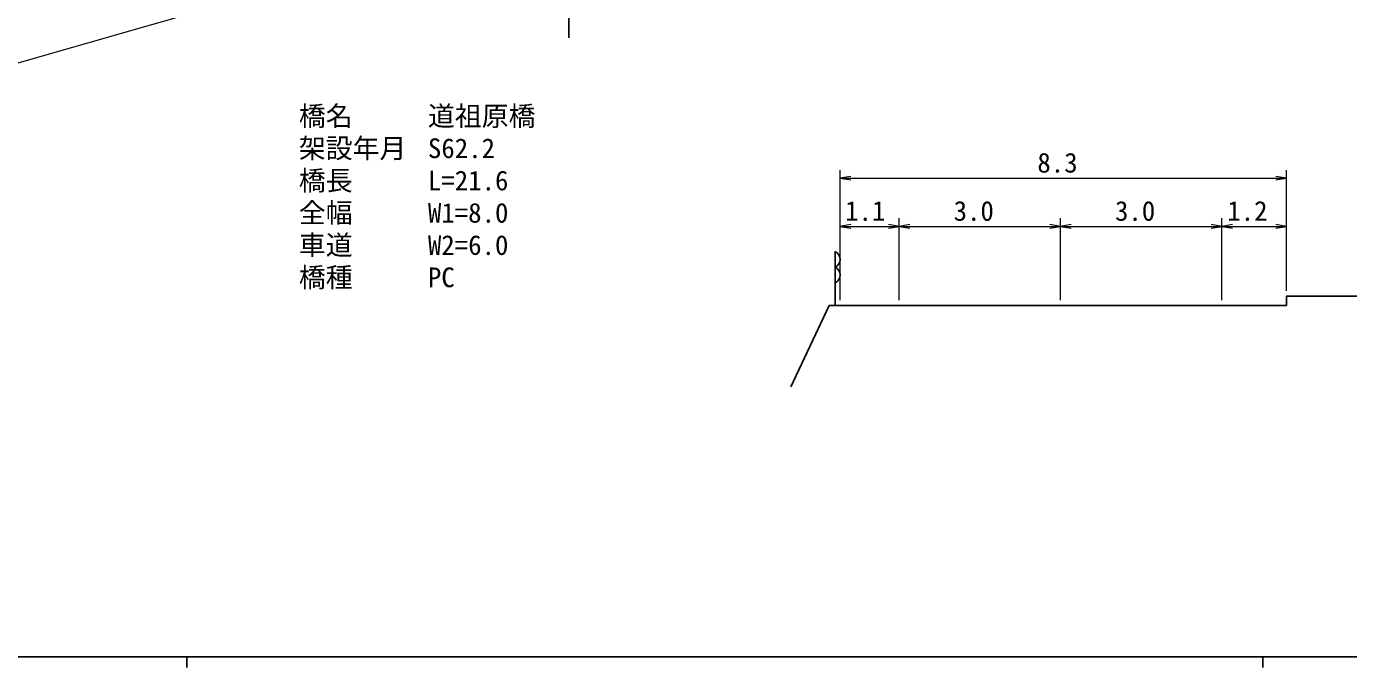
# Model space of a CAD drawing. Units: millimetres at full size, sheet at 1:1000, with parts at other scales. Extents: x 40000 to 680000, y 20000 to 380000.
# Drawn here: x 253086 to 375980, y 204000 to 263605 of the extents above; entities that cross this region are included whole.
import ezdxf
from ezdxf.enums import TextEntityAlignment as Align

# ---------------------------------------------------------------- set-up
doc = ezdxf.new("R2010")
doc.units = ezdxf.units.MM
doc.header["$LTSCALE"] = 1000
for name, color, linetype, lineweight in [('M-BGD', 7, 'Continuous', 25), ('M-STR-HTXT', 7, 'Continuous', 13), ('M-STR-STRC', 7, 'Continuous', 25), ('M-TTL-BAND', 7, 'Continuous', 25)]:
    doc.layers.add(name, color=color, linetype=linetype, lineweight=lineweight)
doc.styles.add('ＭＳ ゴシック', font='')
doc.styles.get('ＭＳ ゴシック').set_extended_font_data('MS Gothic')

# ---------------------------------------------------------------- blocks, each defined once
blk = doc.blocks.new('open_arrow')
at = {"color": 0, "linetype": 'Continuous', "lineweight": -2}
blk.add_lwpolyline([(7.5, 1.25), (0, 0), (7.5, -1.25)], dxfattribs=at)

msp = doc.modelspace()

# ---------------------------------------------------------------- linework, layer by layer
at = {"layer": 'M-BGD'}
msp.add_line((328267, 237671), (328267, 242671), dxfattribs=at)
msp.add_lwpolyline([(324151, 230099), (327709, 237671), (370209, 237671), (370209, 238521), (380246, 238521)], dxfattribs=at)
for centre in [(327900, 241946), (327900, 240497)]:
    msp.add_arc(centre, 813, 296.90415, 63.09585, dxfattribs=at)
at = {"layer": 'M-STR-HTXT'}
for p, q in [((328709, 245517), (328709, 250247)), ((328709, 249497), (370209, 249497)), ((370209, 245517), (370209, 250247)), ((328709, 238171), (328709, 245767)), ((328709, 245017), (334209, 245017)), ((334209, 238171), (334209, 245767)), ((334209, 245017), (349209, 245017)), ((349209, 238171), (349209, 245767)), ((349209, 245017), (364209, 245017)), ((364209, 238171), (364209, 245767)), ((364209, 245017), (370209, 245017)), ((370209, 239021), (370209, 245767))]:
    msp.add_line(p, q, dxfattribs=at)
msp.add_lwpolyline([(63842, 292768), (76299, 290058), (95384, 285189), (115086, 278854), (130545, 273099), (145882, 266555), (154495, 262388), (159776, 260232), (166185, 258082), (171908, 256297), (180377, 254467), (190786, 252826), (200115, 252137), (209352, 252045), (216981, 252550), (226382, 253700), (238652, 256318), (288550, 270644)], dxfattribs=at)
at = {"layer": 'M-STR-STRC'}
msp.add_line((303489, 264543), (303489, 262543), dxfattribs=at)
at = {"layer": 'M-TTL-BAND'}
for p, q in [((40000, 205000), (579000, 205000)), ((268000, 205000), (268000, 204000)), ((368000, 205000), (368000, 204000))]:
    msp.add_line(p, q, dxfattribs=at)

# ---------------------------------------------------------------- block references
at = {"layer": 'M-STR-HTXT', "xscale": 133, "yscale": 133}
for p in [(328709, 249497), (328709, 245017), (334209, 245017), (349209, 245017), (364209, 245017)]:
    msp.add_blockref('open_arrow', p, dxfattribs=at)
at = {"layer": 'M-STR-HTXT', "xscale": 133, "yscale": 133, "rotation": 180}
for p in [(370209, 249497), (334209, 245017), (349209, 245017), (364209, 245017), (370209, 245017)]:
    msp.add_blockref('open_arrow', p, dxfattribs=at)

# ---------------------------------------------------------------- texts
at = {"layer": 'M-STR-HTXT', "style": 'ＭＳ ゴシック'}
for s, p in [('橋名', (278405, 253812)), ('道祖原橋', (290405, 253812)), ('架設年月', (278405, 250812)), ('S62.2', (290405, 250812)), ('橋長', (278405, 247812)), ('L=21.6', (290405, 247812)), ('全幅', (278405, 244812)), ('W1=8.0', (290405, 244812)), ('車道', (278405, 241812)), ('W2=6.0', (290405, 241812)), ('橋種', (278405, 238812)), ('PC', (290405, 238812))]:
    msp.add_text(s, height=1833, dxfattribs=at).set_placement(p, align=Align.BOTTOM_LEFT)
for s, p in [('8.3', (348923, 250935)), ('1.1', (331055, 246454)), ('3.0', (341140, 246454)), ('3.0', (356140, 246454)), ('1.2', (366578, 246454))]:
    msp.add_text(s, height=1833, dxfattribs=at).set_placement(p, align=Align.MIDDLE_CENTER)

doc.saveas('drawing.dxf')
